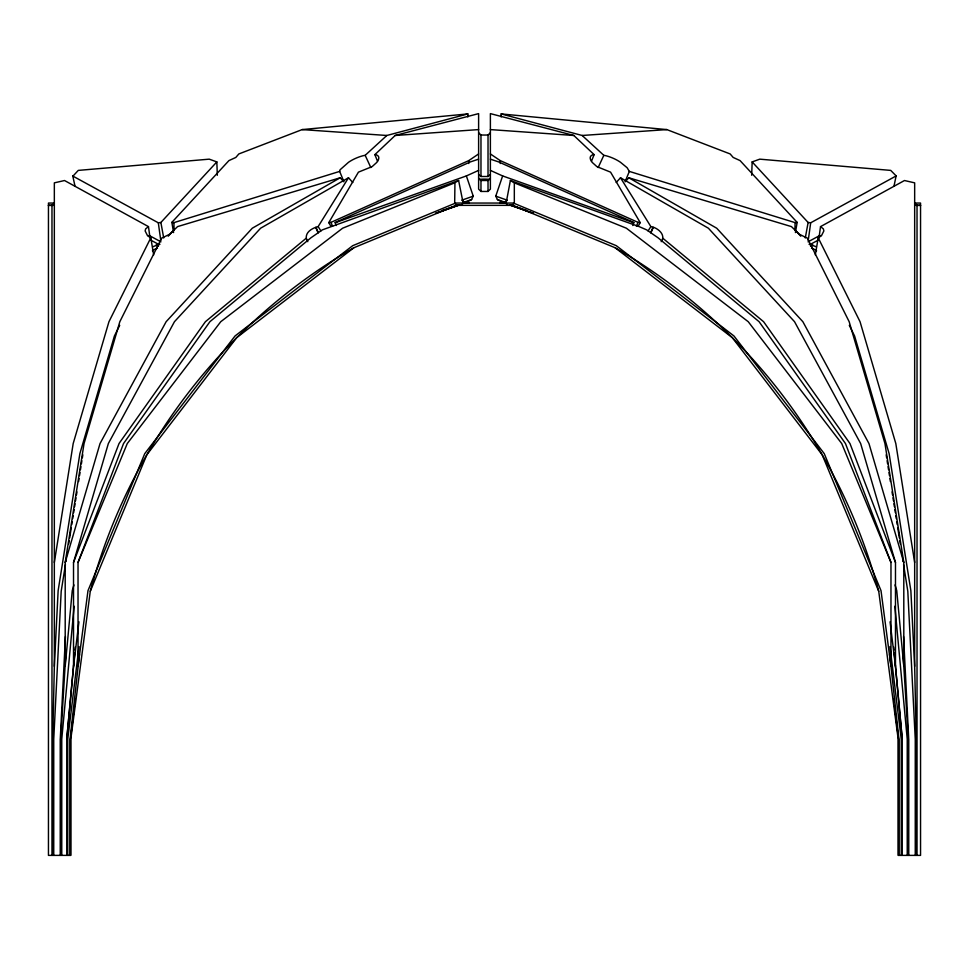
<?xml version="1.0" encoding="UTF-8"?>
<svg xmlns="http://www.w3.org/2000/svg" width="969" height="969" viewBox="0 0 969 969"><rect width="100%" height="100%" fill="white"/><g stroke="black" fill="none" stroke-linecap="round" stroke-linejoin="round"><path stroke-width="1.45" d="M150.05 238.156L148.475 226.625L64.535 180.525L54.337 182.85L54.337 666.309L52.75 739.129L52.75 855.385M468.717 163.507L468.778 160.6L478.613 153.95M894.06 185.866L896.119 175.861L890.729 170.399L759.757 159.158L752.162 161.92L751.678 175.256M794.883 230.513L795.113 222.64L629.329 171.404L627.113 167.698L620.414 162.235A20.955 8.806 23.1 0 0 605.807 155.694L603.832 155.331L582.151 135.478L501.143 113.93L501.143 116.934M54.337 666.309L58.14 590.666L79.87 453.649L114.415 335.977L119.708 325.366M65.432 636.56L60.272 739.19L60.272 855.385M65.88 652.961L60.684 739.129L60.684 855.385M74.141 606.219L61.762 739.19L61.762 855.385M66.752 855.385L66.752 739.129L73.523 666.309L78.937 621.819M66.752 739.19L74.77 652.961M75.049 649.993L75.316 647.026M72.845 176.249L78.271 170.399L209.243 159.158L216.838 161.92L217.322 175.256M506.133 203.054L510.384 180.525L639.189 226.625L646.626 229.859L658.096 237.817L759.102 321.708L845.477 443.56L890.971 562.444L890.971 666.309L898.953 739.129L898.953 855.385M72.796 176.055L158.31 222.797L160.878 222.482L216.838 161.92M79.022 646.565L67.757 739.19L67.757 855.385M79.47 654.438L70.047 739.129L70.047 855.385M73.547 713.79L70.458 739.19L70.458 855.385M73.91 710.798L74.456 706.316M75.001 701.835L75.364 698.843M478.613 170.399L466.368 175.934L473.247 196.15L471.6 199.566L465.386 202.848L462.867 201.637L458.616 180.525L454.945 182.596L454.679 203.054L456.556 205.222L353.891 247.737L236.715 337.648L146.803 454.824L90.274 591.284L70.81 739.19L70.81 855.385L48.45 855.385L48.45 203.054L53.913 203.054M818.95 238.156L820.525 226.625L904.465 180.525L914.663 182.85L914.663 666.309L916.25 739.129L916.25 855.385M808.243 240.385L810.69 222.797L896.192 175.91M54.337 562.444L73.184 443.56L108.952 321.708L150.801 237.817L147.603 235.83L145.144 230.949L145.641 228.878L148.475 226.625M73.935 584.901L72.251 590.666L65.202 666.309L65.202 562.444L84.049 443.56L119.829 321.708L161.617 238.168L169.769 234.183L177.569 226.601L340.18 177.775L343.838 181.784M65.432 564.588L61.192 591.284L53.743 739.19L53.743 855.385M65.892 561.62L66.364 558.653M66.837 555.685L67.309 552.718M68.714 543.827L69.187 540.859M69.659 537.892L71.306 527.511M71.779 524.544L72.251 521.576M72.711 518.609L73.184 515.641M73.656 512.674L74.129 509.706M74.601 506.739L75.061 503.771M75.534 500.816L76.006 497.848M76.478 494.88L76.951 491.913M78.598 481.532L79.058 478.565M79.531 475.597L80.003 472.63M80.475 469.662L80.948 466.695M81.42 463.727L81.88 460.759M82.353 457.792L82.825 454.824M795.428 232.584L797.148 222.373L740.074 160.6L733.17 157.438L730.166 153.95L666.829 129.592L501.143 113.93M815.329 254.908L818.199 237.817L821.397 235.83L823.856 230.949L823.359 228.878L820.525 226.625M805.287 237.962L808.122 222.482L752.162 161.92M490.387 170.399L502.632 175.934L495.753 196.15L497.4 199.566L503.614 202.848L506.133 201.637L506.436 200.159M343.668 181.142L339.671 171.404L340.071 169.781L348.586 162.235A20.955 8.806 -23.1 0 1 363.193 155.694L365.168 155.331L386.849 135.478L467.857 113.93L467.857 116.934M65.202 562.444L100.025 443.56L166.135 321.708L252.291 228.212L340.18 177.775M73.523 666.309L73.523 562.444L108.346 443.56L174.456 321.708L260.613 228.212L348.501 177.775L352.813 182.499M73.523 562.444L119.017 443.56L205.404 321.708L306.277 238.168C305.623 231.664 312.745 227.994 318.135 226.601L348.501 177.775M454.958 203.333L352.704 245.69L235.031 335.977L144.744 453.649L87.985 590.666L78.029 666.309L78.029 562.444L123.523 443.56L209.898 321.708L310.904 237.817L322.374 229.859L458.616 180.525M591.502 161.169L594.13 154.64L573.83 135.478L490.387 113.615L490.387 189.125L488.025 191.45L480.975 191.45L478.613 189.125L478.613 113.615L395.17 135.478L374.87 154.64L377.498 161.169M636.415 226.31L638.014 222.373L640.23 222.64L638.196 226.08M625.332 181.142L629.329 171.404M78.029 562.444L127.266 443.56L220.762 321.708L342.614 228.212L454.679 182.85M661.209 241.681C666.454 234.655 657.406 227.594 650.865 226.601L620.499 177.775L616.187 182.499M650.683 232.621L652.985 227.388M650.962 232.73L653.251 227.485M632.793 225.523L633.738 222.482L498.66 161.92L490.387 159.158M603.832 155.331L598.152 167.564M330.804 226.08L328.77 222.64L358.421 172.155L372.132 166.607L376.844 162.356A20.809 7.413 -26.7 0 0 375.572 154.689L374.87 154.64M648.116 230.876L650.865 226.601M336.207 225.523L335.262 222.482L470.34 161.92L478.613 159.158M510.384 180.525L514.321 182.85L514.321 203.054L512.444 205.222L615.109 247.737L732.285 337.648L822.196 454.824L878.726 591.284L898.19 739.19L898.19 855.385L920.55 855.385L920.55 203.054L915.087 203.054M625.162 181.784L628.82 177.775L791.431 226.601L799.231 234.183L807.383 238.168L849.171 321.708L884.951 443.56L903.798 562.444L903.798 666.309L908.316 739.129L908.316 855.385M173.572 232.584L171.852 222.373L228.926 160.6L235.83 157.438L238.834 153.95L302.171 129.592L467.857 113.93M168.206 236.206L174.25 229.653M490.387 178.078L488.025 180.476L484.5 180.513L480.975 180.476L478.613 178.078M461.026 205.404L463.4 203.054M512.771 205.355L456.229 205.355M490.387 132.741L488.025 135.006L484.5 135.054L480.975 135.006L478.613 132.741M478.613 174.577L480.975 176.503L488.025 176.503L490.387 174.577M48.45 205.355L51.975 205.222L54.337 203.333M808.037 241.85L819.895 235.431M818.006 240.239L810.096 244.515L816.346 246.768M328.77 222.64L330.986 222.373L468.778 160.6M152.654 246.768L158.904 244.515L150.994 240.239M810.544 246.283L812.967 245.339A16.473 6.553 7.5 0 0 809.03 244.236M335.02 222.797L466.368 175.934M461.825 200.171L473.247 196.15M464.502 202.061L471.6 199.566M442.288 210.406L457.949 205.113M171.852 222.373L173.887 222.64L339.671 171.404M499.798 203.054L506.133 201.637M795.113 222.64L797.148 222.373M478.94 179.568L479.703 179.41A6.771 1.066 0 0 1 489.297 179.41L490.06 179.568M158.456 246.283L156.033 245.339L158.795 244.878M395.17 135.478L478.613 129.592M582.151 135.478L666.829 129.592M594.13 154.64L593.416 154.689A20.809 7.413 26.7 0 0 592.156 162.344L596.868 166.607L610.579 172.155L640.23 222.64M454.679 203.054L514.321 203.054M48.45 205.404L53.307 205.404M915.693 205.404L920.55 205.404M914.663 203.333L917.025 205.222L920.55 205.355M490.387 129.592L573.83 135.478M302.171 129.592L386.849 135.478M808.122 222.482L810.69 222.797M810.205 244.878L812.967 245.339M462.867 201.637L469.202 203.054M511.051 205.113L526.712 210.406M495.753 196.15L507.175 200.171M497.4 199.566L504.498 202.061M502.632 175.934L633.98 222.797M514.321 182.85L626.386 228.212L748.238 321.708L841.734 443.56L890.971 562.444M514.042 203.333L616.296 245.69L733.969 335.977L824.256 453.649L881.015 590.666L890.971 666.309L889.53 654.438M490.387 153.95L500.21 160.588L638.014 222.373M149.105 235.431L160.963 241.85M628.82 177.775L716.709 228.212L802.865 321.708L868.975 443.56L903.798 562.444M620.499 177.775L708.387 228.212L794.544 321.708L860.654 443.56L895.477 562.444L895.477 666.309L902.248 739.129L902.248 855.385M662.723 238.168L763.596 321.708L849.983 443.56L895.477 562.444M505.6 203.054L507.974 205.404M794.75 229.653L800.794 236.206M318.135 226.601L320.884 230.876M818.199 237.817L860.048 321.708L895.816 443.56L914.663 562.444M849.292 325.366L854.585 335.977L889.13 453.649L910.86 590.666L914.663 666.309M370.848 167.564L365.168 155.331M316.015 227.388L318.317 232.621M315.749 227.485L318.038 232.73M306.277 238.168L307.791 241.681M330.986 222.373L332.585 226.31M895.065 584.901L896.749 590.666L903.798 666.309L903.12 652.961M72.772 175.934L74.94 185.866M160.878 222.482L163.713 237.962M150.801 237.817L153.671 254.908M886.175 454.824L886.647 457.792M887.119 460.759L887.58 463.727M888.052 466.695L888.525 469.662M888.997 472.63L889.469 475.597M889.942 478.565L890.402 481.532M892.049 491.913L892.522 494.88M892.994 497.848L893.466 500.816M893.939 503.771L894.399 506.739M894.871 509.706L895.344 512.674M895.816 515.641L896.289 518.609M896.749 521.576L897.221 524.544M897.694 527.511L899.341 537.892M899.813 540.859L900.286 543.827M901.691 552.718L902.163 555.685M902.636 558.653L903.108 561.62M903.568 564.588L907.808 591.284L915.257 739.19L915.257 855.385M158.31 222.797L160.757 240.385M890.063 621.819L895.477 666.309M889.978 646.565L901.243 739.19L901.243 855.385M893.636 698.843L893.999 701.835M894.544 706.316L895.09 710.798M895.453 713.79L898.542 739.19L898.542 855.385M462.564 200.159L462.867 203.054M894.859 606.219L907.238 739.19L907.238 855.385M893.684 647.026L893.951 649.993M894.23 652.961L902.248 739.19M903.568 636.56L908.728 739.19L908.728 855.385M173.887 222.64L174.117 230.513M500.222 160.6L500.283 163.507M917.025 205.222L917.025 855.385M488.025 135.006L488.025 176.503M488.025 180.476L488.025 191.45M480.975 135.006L480.975 176.503M480.975 180.476L480.975 191.45M51.975 205.222L51.975 855.385M615.109 247.737A565.775 565.775 0 0 1 878.726 591.284M90.274 591.284A565.775 565.775 0 0 1 353.891 247.737M156.033 245.339A16.473 6.553 -7.5 0 1 159.97 244.236M152.399 250.814A14.099 5.608 -7.5 0 1 157.499 248.173M811.501 248.173A14.099 5.608 7.5 0 1 816.601 250.814M459.718 204.847L435.65 213.313L459.669 204.822M533.434 213.253L509.331 204.822L533.35 213.313"/></g></svg>
